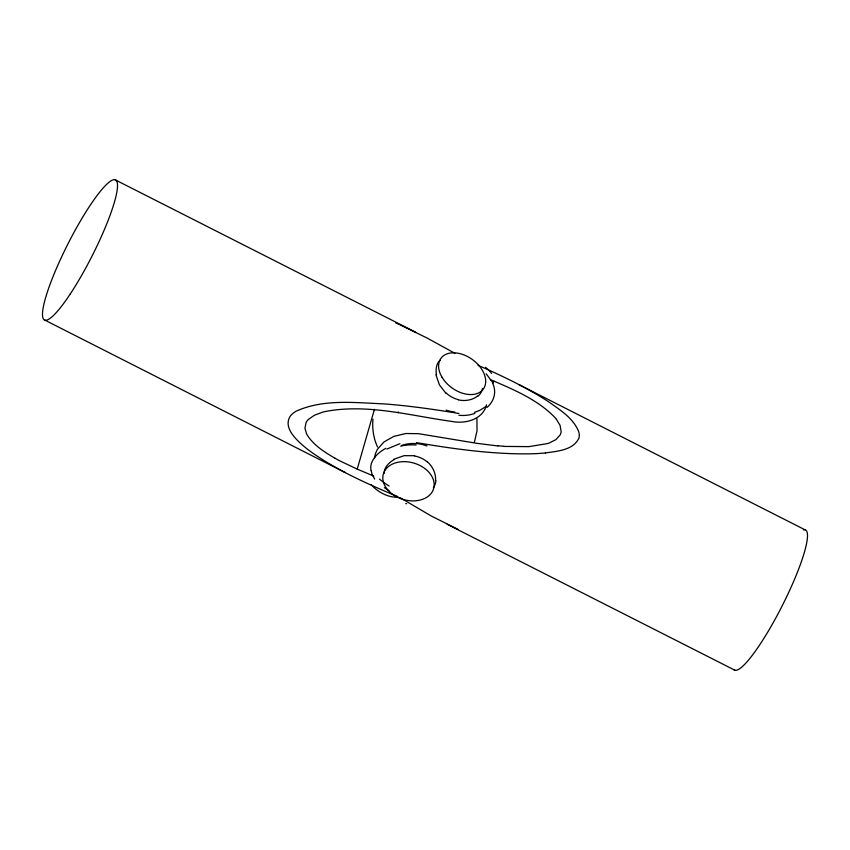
<?xml version="1.0" encoding="UTF-8"?>
<svg xmlns="http://www.w3.org/2000/svg" width="850" height="850" viewBox="0 0 850 850"><rect width="100%" height="100%" fill="white"/><g stroke="black" fill="none" stroke-linecap="round" stroke-linejoin="round"><path stroke-width="1.27" d="M435.582 480.42C435.997 473.376 432.639 466.416 427.401 461.816M372.969 419.167C372.066 428.655 373.511 438.366 377.559 447.026M374.531 458.246L375.296 454.006L377.389 449.31L383.987 441.947L393.816 436.39L405.79 433.521L418.455 433.67L476.956 443.339L498.026 445.953M486.487 404.812C482.938 419.751 464.897 424.214 451.509 421.377C410.157 415.671 367.699 403.516 325.752 411.432A47.111 30.717 -3.6 0 0 322.097 412.356L314.351 415.267L308.274 419.539A20.145 13.133 -3.6 0 0 306.074 422.567L304.948 428.241L306.563 433.776A46.219 30.133 -3.6 0 0 307.519 435.529C314.139 445.687 324.806 452.253 335.049 458.277M373.788 476.085L357.212 469.126L374.446 409.286M474.396 442.202L477.031 430.833L476.946 418.731M398.119 412.622L398.342 411.931M492.564 383.254L494.158 381.204C515.483 390.384 537.678 400.063 554.285 416.819A47.122 32.481 14.8 0 1 556.421 419.337M477.7 395.951C472.334 400.265 464.897 401.37 458.288 399.861M485.733 406.683L479.687 410.401L474.449 412.388M386.846 449.066L399.904 443.7M393.816 459.244L404.058 455.674L414.577 455.706M545.413 452.933C557.249 451.169 572.9 450.404 578.861 438.324A21.388 14.737 14.8 0 0 579.254 434.807A24.586 16.947 14.8 0 0 578.701 431.683C573.304 417.977 559.789 409.796 548.346 401.614C526.171 387.26 502.233 375.891 478.072 365.309M503.954 446.42L528.913 446.632L547.166 443.647A46.251 31.886 14.9 0 0 549.536 442.85L555.911 439.609L560.171 434.892A20.145 13.887 14.8 0 0 561.138 431.566L560.076 425.372L556.421 419.337M416.521 442.659C453.135 448.779 490.099 454.081 527.298 453.879A169.915 117.119 14.8 0 0 545.434 452.965M458.926 413.514C434.169 409.349 409.275 405.822 384.221 403.888C354.992 402.751 323.436 398.735 296.013 411.251A24.586 16.033 -3.6 0 0 292.931 413.397A21.388 13.94 -3.6 0 0 290.169 416.309C283.804 426.466 293.569 436.889 300.719 443.53A169.915 110.797 -3.6 0 0 312.481 452.891C338.151 470.847 366.956 483.714 395.749 495.773M490.429 379.706L494.158 381.204M397.481 496.474L396.185 495.943M357.212 469.126L339.554 460.743A197.455 128.69 -3.6 0 1 335.081 458.256M395.781 322.926L398.395 324.084M458.32 529.529L431.481 516.12L400.01 497.654M399.266 324.477L426.817 337.886L454.92 353.313M115.016 179.732L415.82 332.297M518.936 384.625L805.014 529.805M734.984 670.268L447.196 524.291M44.986 320.195L345.387 472.642M389.024 490.684L384.349 487.634M445.783 393.125L439.386 384.806L435.933 374.754M486.147 373.756L492.947 382.861M374.669 479.06L372.087 474.449L371.301 470.847M384.274 473.291L384.243 472.473A25.213 15.884 -7.4 0 1 394.219 459.542M803.431 529.847A78.54 13.494 -63.1 0 1 783.466 603.277A78.54 13.494 -63.1 0 1 733.773 669.556M389.13 486.009A39.408 14.843 21.4 0 1 379.493 479.081M371.142 470.879A37.315 21.824 -9.8 0 1 385.772 448.332M400.679 446.144A39.387 32.045 -4.2 0 1 416.096 445.049M503.933 446.261A197.498 136.011 14.8 0 1 498.015 445.783M414.524 455.972A24.873 22.121 6.2 0 1 427.263 461.943M435.912 480.526A25.213 18.976 39.2 0 1 433.351 487.889M401.54 445.474A26.297 17.892 2.3 0 1 426.955 445.963M398.416 497.112A26.18 17.478 35.9 0 1 371.025 484.426M406.619 503.731A39.398 18.201 42.4 0 1 405.748 503.593M474.884 413.387A39.408 35.955 46.2 0 1 458.915 415.289M492.522 382.946A37.315 26.329 5.4 0 1 487.007 407.437M485.499 367.285A39.387 20.368 22.3 0 1 491.598 373.373M436.464 374.935A25.213 14.535 58.5 0 1 440.204 360.251M458.309 399.627A24.873 21.186 44.2 0 1 445.995 392.891M482.492 388.461A25.213 17.616 14.9 0 1 478.008 396.164M454.803 411.984A26.297 17.882 29.4 0 1 446.176 410.114M442.074 377.336A26.18 17.478 35.9 0 0 482.853 389.672A26.18 17.478 35.9 0 0 461.497 354.057A26.18 17.478 35.9 0 0 442.074 377.336M390.044 492.267A26.18 18.966 16.3 0 0 433.192 489.887A26.18 18.966 16.3 0 0 402.252 461.699A26.18 18.966 16.3 0 0 390.044 492.267M70.369 293.803A78.54 13.494 -63.1 0 0 116.227 180.444A78.54 13.494 -63.1 0 0 53.422 275.644A78.54 13.494 -63.1 0 0 70.369 293.803"/></g></svg>
